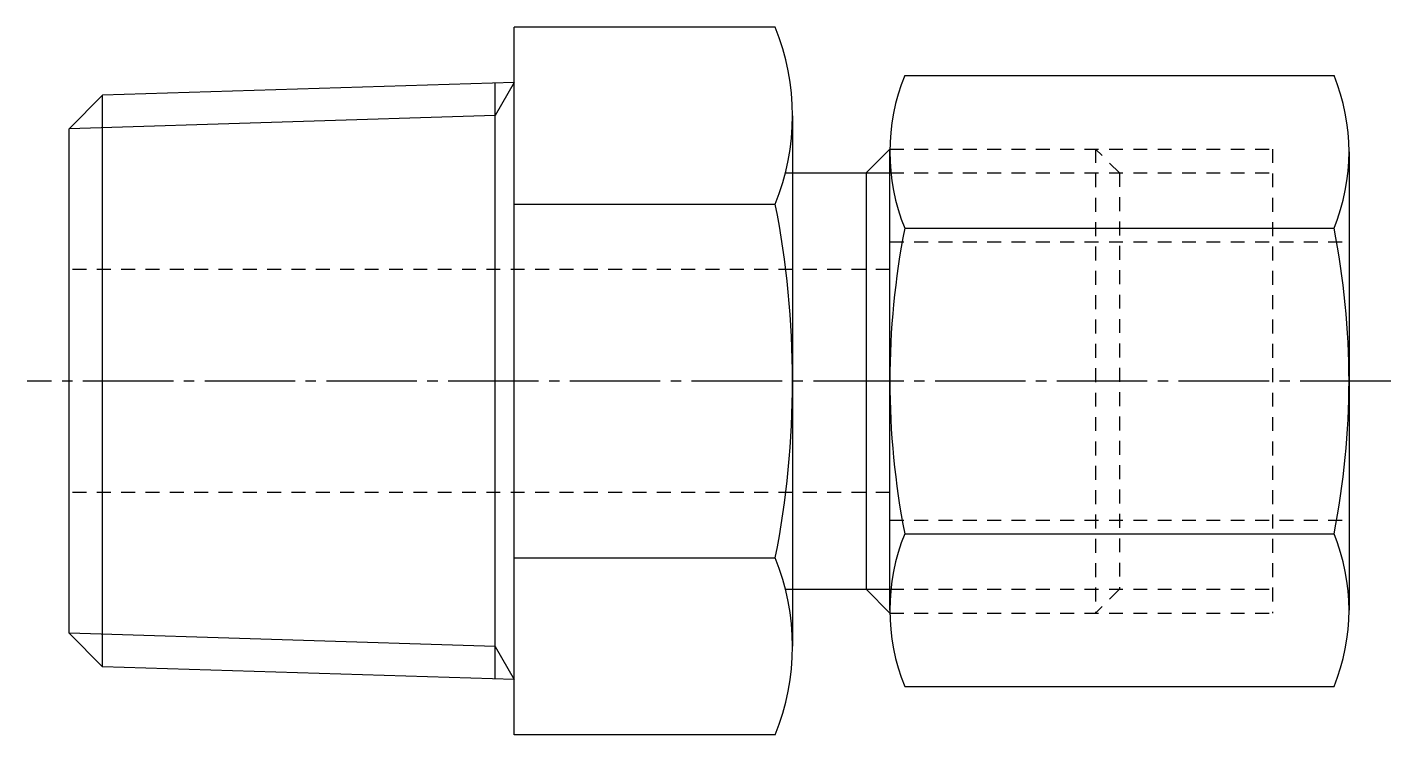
# Model space of a CAD drawing. Extents: x -11.2 to 65.8, y 6.2 to 86.7.
# Drawn here: x 16.81 to 65.81, y 61.32 to 86.73 of the extents above; entities outside this region: 2.
import ezdxf

# ---------------------------------------------------------------- set-up
doc = ezdxf.new("R2010")
doc.units = 0
doc.header["$LTSCALE"] = 0.25
doc.linetypes.add('CENTER', pattern=[17.5, 13, -1.5, 1.5, -1.5])
doc.linetypes.add('DASHED', pattern=[3.5, 2, -1.5])
doc.layers.get('0').update_dxf_attribs({"linetype": 'CONTINUOUS'})
doc.layers.add('CENTER', color=1, linetype='CENTER')
doc.styles.get("Standard").update_dxf_attribs({"font": 'txt.shx'})

msp = doc.modelspace()

# ---------------------------------------------------------------- linework, layer by layer
for p, q in [((34.312, 61.323), (34.312, 86.726)), ((43.695, 86.726), (34.312, 86.726)), ((48.344, 84.994), (63.779, 84.994)), ((18.312, 83.085), (19.511, 84.284)), ((34.312, 84.747), (19.511, 84.284)), ((19.511, 63.765), (19.511, 84.284)), ((33.628, 63.323), (33.628, 84.726)), ((44.312, 83.551), (44.312, 64.498)), ((18.312, 64.964), (18.312, 83.085)), ((46.956, 81.499), (47.812, 82.355)), ((47.812, 74.024), (47.812, 82.355)), ((64.312, 82.252), (64.312, 74.024)), ((44.06, 81.499), (46.956, 81.499)), ((46.956, 81.499), (46.956, 66.549)), ((34.312, 80.375), (43.695, 80.375)), ((48.344, 79.509), (63.779, 79.509)), ((47.812, 65.797), (47.812, 74.024)), ((64.312, 74.024), (64.312, 65.797)), ((48.344, 68.54), (63.779, 68.54)), ((34.312, 67.674), (43.695, 67.674)), ((44.06, 66.549), (46.956, 66.549)), ((46.956, 66.549), (47.812, 65.693)), ((18.312, 64.964), (19.511, 63.765)), ((34.312, 63.302), (19.511, 63.765)), ((48.344, 63.055), (63.779, 63.055)), ((43.695, 61.323), (34.312, 61.323))]:
    msp.add_line(p, q)
at = {"color": 3, "linetype": 'CONTINUOUS'}
for p, q in [((34.312, 84.747), (33.628, 83.564)), ((33.628, 83.564), (18.312, 83.085)), ((46.956, 81.499), (47.812, 81.499)), ((46.956, 66.549), (47.812, 66.549)), ((33.628, 64.485), (18.312, 64.964)), ((33.628, 64.485), (34.312, 63.302))]:
    msp.add_line(p, q, dxfattribs=at)
at = {"color": 3, "linetype": 'DASHED'}
for p, q in [((47.812, 82.355), (61.562, 82.355)), ((55.206, 82.355), (55.206, 65.693)), ((56.062, 81.499), (55.206, 82.355)), ((61.562, 82.355), (61.562, 65.693)), ((47.812, 81.499), (61.562, 81.499)), ((56.062, 81.499), (56.062, 66.549)), ((47.812, 79.024), (64.312, 79.024)), ((47.812, 78.024), (18.312, 78.024)), ((47.812, 70.024), (18.312, 70.024)), ((47.812, 69.024), (64.312, 69.024)), ((47.812, 66.549), (61.562, 66.549)), ((56.062, 66.549), (55.206, 65.693)), ((47.812, 65.693), (61.562, 65.693))]:
    msp.add_line(p, q, dxfattribs=at)
for centre, radius, start, end in [((35.83, 83.551), 8.481, 338.0126, 21.9874), ((55.136, 82.252), 7.325, 158.0126, 201.9874), ((56.987, 82.252), 7.325, 338.0126, 21.9874), ((11.312, 74.024), 33, 348.9042, 11.0958), ((76.312, 74.024), 28.5, 168.9042, 191.0958), ((35.812, 74.024), 28.5, 348.9042, 11.0958), ((55.136, 65.797), 7.325, 158.0126, 201.9874), ((56.987, 65.797), 7.325, 338.0126, 21.9874), ((35.83, 64.498), 8.481, 338.0126, 21.9874)]:
    msp.add_arc(centre, radius, start, end)
at = {"layer": 'CENTER'}
msp.add_line((65.812, 74.024), (16.812, 74.024), dxfattribs=at)

# ---------------------------------------------------------------- texts
for s, p in [('DKPT10 - 4', (-11.559, 13.741)), ('DKPT104', (-11.559, 6.241))]:
    msp.add_text(s, height=2).set_placement(p)

doc.saveas('drawing.dxf')
